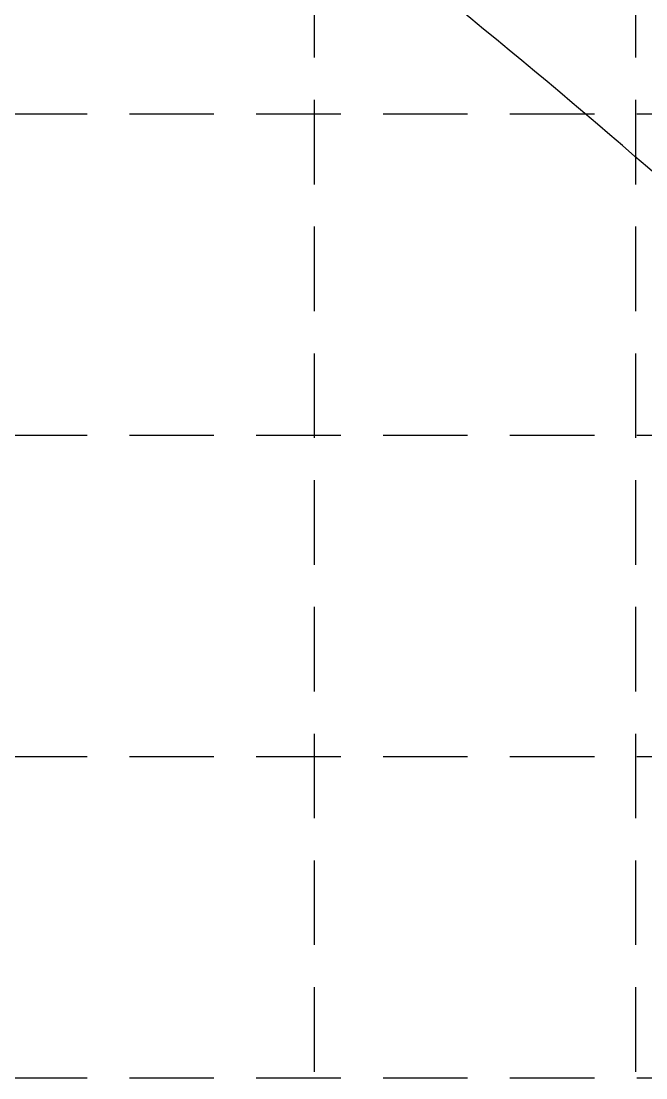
# Model space of a CAD drawing. Header units: feet. Extents: x 6037 to 11520, y 4436 to 7866.
# Drawn here: x 9812.4 to 9978.6, y 4782.1 to 5063.5 of the extents above; entities that cross this region are included whole.
import ezdxf

# ---------------------------------------------------------------- set-up
doc = ezdxf.new("R2010")
doc.units = ezdxf.units.FT
doc.header["$LTSCALE"] = 0.4
doc.header["$MEASUREMENT"] = 0
doc.linetypes.add('DASHED2', pattern=[0.375, 0.25, -0.125])
doc.linetypes.add('HIDDEN', pattern=[0.375, 0.25, -0.125])
for name, color, linetype in [('grid', 254, 'HIDDEN'), ('PAVING', 7, 'Continuous'), ('STORM', 7, 'Continuous')]:
    doc.layers.add(name, color=color, linetype=linetype)

msp = doc.modelspace()

# ---------------------------------------------------------------- linework, layer by layer
at = {"layer": 'grid', "color": 252, "linetype": 'DASHED2', "ltscale": 225}
for p, q in [((9890.31, 7776.26), (9890.31, 4782.14)), ((9975.85, 7776.26), (9975.85, 4782.14)), ((6128.66, 5038.74), (11431.87, 5038.74)), ((6128.66, 4953.21), (11431.87, 4953.21)), ((6128.66, 4867.67), (11431.87, 4867.67)), ((6128.66, 4782.14), (11431.87, 4782.14))]:
    msp.add_line(p, q, dxfattribs=at)
at = {"layer": 'PAVING'}
msp.add_arc((8604.67, 3438.73), 2098.52, 45.37424, 53.0396, dxfattribs=at)
at = {"layer": 'STORM', "color": 5, "extrusion": (0, 0, -1)}
msp.add_arc((-10180.4, 5602.79), 572.25, 282.016, 303.7748, dxfattribs=at)

doc.saveas('drawing.dxf')
